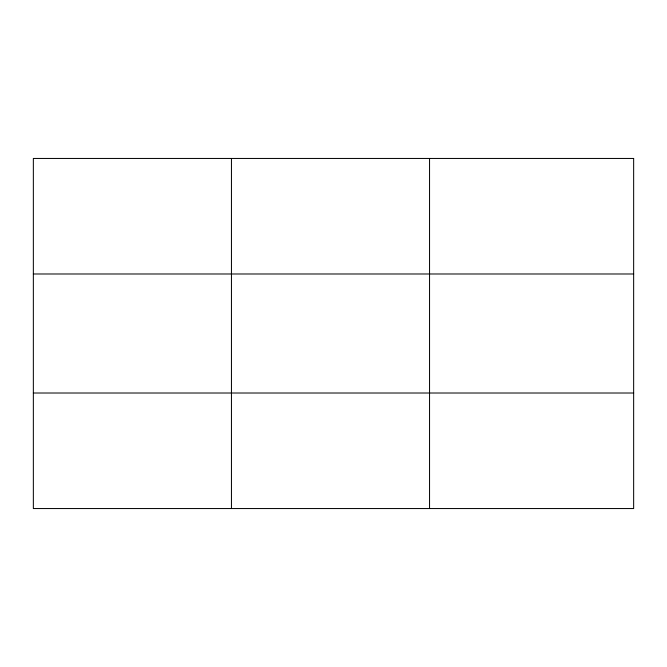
<?xml version="1.0" encoding="UTF-8"?>
<svg xmlns="http://www.w3.org/2000/svg" width="667" height="667" viewBox="0 0 667 667"><rect width="100%" height="100%" fill="white"/><g stroke="black" fill="none" stroke-linecap="round" stroke-linejoin="round"><path stroke-width="1" d="M231.449 158.454L231.449 508.546M429.548 158.454L429.548 508.546M33.35 273.987L633.65 273.987M33.35 393.013L633.65 393.013M633.65 158.454L633.65 508.546L33.35 508.546L33.35 158.454L633.65 158.454"/></g></svg>
